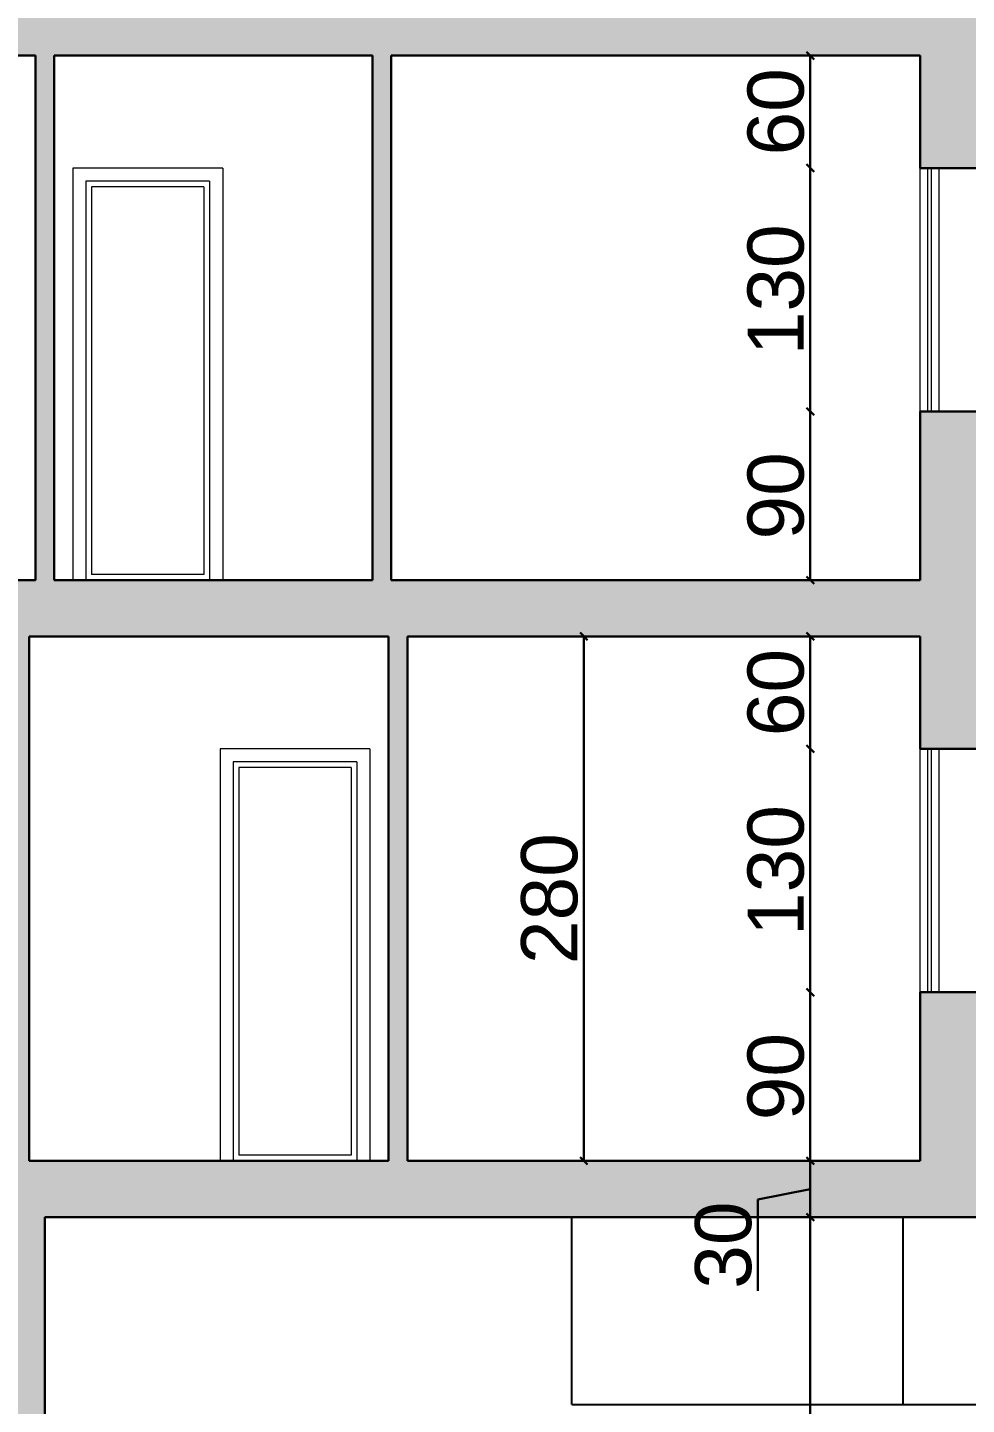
# Model space of a CAD drawing. Header units: millimetres. Extents: x 2804 to 3317, y 6834 to 7064.
# Drawn here: x 3040.17 to 3045.18, y 6993.19 to 7000.54 of the extents above; entities that cross this region are included whole.
import ezdxf

# ---------------------------------------------------------------- set-up
doc = ezdxf.new("R2010")
doc.units = ezdxf.units.MM
doc.header["$PDMODE"] = 1
for name, color, linetype, lineweight in [('cotation', 3, 'Continuous', 30), ('zin fin', 6, 'Continuous', 9), ('zin menuiserie', 150, 'Continuous', 5), ('Zin mur', 30, 'Continuous', 30)]:
    doc.layers.add(name, color=color, linetype=linetype, lineweight=lineweight)
doc.layers.add('zin hatch mur', color=8, linetype='Continuous')
doc.styles.add('ARIAL', font='arial.ttf')
doc.dimstyles.new('cotation 100', dxfattribs={"dimtxt": 0.2, "dimasz": 0.04, "dimexe": 0, "dimexo": 0, "dimgap": 0.03, "dimtad": 1, "dimdec": 0, "dimlfac": 100, "dimdsep": 46, "dimtxsty": 'ARIAL', "dimblk": 'OBLIQUE', "dimcen": 0.09, "dimse1": 1, "dimse2": 1, "dimclrd": 256, "dimclre": 256, "dimclrt": 256, "dimadec": 3, "dimazin": 2, "dimtfac": 1, "dimtdec": 0, "dimtofl": 0, "dimtmove": 1, "dimatfit": 3, "dimfxl": 0, "dimtolj": 1, "dimtzin": 0, "dimlwd": -1, "dimlwe": -1, "dimarcsym": 0})

# ---------------------------------------------------------------- blocks, each defined once
blk = doc.blocks.new('_Oblique')
at = {"color": 0, "linetype": 'ByBlock', "lineweight": -2}
blk.add_line((-0.5, -0.5), (0.5, 0.5), dxfattribs=at)
blk = doc.blocks.new('*D500')
at = {"layer": 'cotation', "transparency": 16777216}
blk.add_line((3039.6122, 6993.3875), (3039.6122, 6997.2875), dxfattribs=at)
at = {"layer": 'Defpoints', "color": 0, "transparency": 16777216}
for p in [(3039.6122, 6997.2875), (3044.9365, 6997.2875), (3040.0775, 6993.3875)]:
    blk.add_point(p, dxfattribs=at)
at = {"layer": 'cotation', "transparency": 16777216, "xscale": 0.04, "yscale": 0.04, "zscale": 0.04}
for p, rotation in [((3039.6122, 6997.2875), 90), ((3039.6122, 6993.3875), 270)]:
    blk.add_blockref('_Oblique', p, dxfattribs=dict(at, rotation=rotation))
at = {"layer": 'cotation', "transparency": 16777216, "insert": (3039.429, 6995.3375), "char_height": 0.3, "attachment_point": 5, "rotation": 90, "style": 'ARIAL'}
blk.add_mtext('\\A1;390', dxfattribs=at)
blk = doc.blocks.new('*D501')
at = {"layer": 'cotation', "transparency": 16777216}
for p, q in [((3039.414, 6997.4969), (3039.414, 6997.9854)), ((3039.6122, 6997.2875), (3039.6122, 6997.5875)), ((3039.6122, 6997.4375), (3039.414, 6997.4969))]:
    blk.add_line(p, q, dxfattribs=at)
at = {"layer": 'Defpoints', "color": 0, "transparency": 16777216}
for p in [(3039.6122, 6997.5875), (3044.9365, 6997.5875), (3044.9365, 6997.2875)]:
    blk.add_point(p, dxfattribs=at)
at = {"layer": 'cotation', "transparency": 16777216, "xscale": 0.04, "yscale": 0.04, "zscale": 0.04}
for p, rotation in [((3039.6122, 6997.5875), 90), ((3039.6122, 6997.2875), 270)]:
    blk.add_blockref('_Oblique', p, dxfattribs=dict(at, rotation=rotation))
at = {"layer": 'cotation', "transparency": 16777216, "insert": (3039.2307, 6997.7412), "char_height": 0.3, "attachment_point": 5, "rotation": 90, "style": 'ARIAL'}
blk.add_mtext('\\A1;30', dxfattribs=at)
blk = doc.blocks.new('*D502')
at = {"layer": 'cotation', "transparency": 16777216}
blk.add_line((3039.6122, 6997.5875), (3039.6122, 7000.3875), dxfattribs=at)
at = {"layer": 'Defpoints', "color": 0, "transparency": 16777216}
for p in [(3039.6122, 7000.3875), (3044.9365, 7000.3875), (3044.9365, 6997.5875)]:
    blk.add_point(p, dxfattribs=at)
at = {"layer": 'cotation', "transparency": 16777216, "xscale": 0.04, "yscale": 0.04, "zscale": 0.04}
for p, rotation in [((3039.6122, 7000.3875), 90), ((3039.6122, 6997.5875), 270)]:
    blk.add_blockref('_Oblique', p, dxfattribs=dict(at, rotation=rotation))
at = {"layer": 'cotation', "transparency": 16777216, "insert": (3039.4291, 6998.9875), "char_height": 0.3, "attachment_point": 5, "rotation": 90, "style": 'ARIAL'}
blk.add_mtext('\\A1;280', dxfattribs=at)
blk = doc.blocks.new('*D503')
at = {"layer": 'cotation', "transparency": 16777216}
for p, q in [((3039.414, 7000.5969), (3039.414, 7001.0854)), ((3039.6122, 7000.3875), (3039.6122, 7000.6875)), ((3039.6122, 7000.5375), (3039.414, 7000.5969))]:
    blk.add_line(p, q, dxfattribs=at)
at = {"layer": 'Defpoints', "color": 0, "transparency": 16777216}
for p in [(3039.6122, 7000.6875), (3044.9365, 7000.6875), (3044.9365, 7000.3875)]:
    blk.add_point(p, dxfattribs=at)
at = {"layer": 'cotation', "transparency": 16777216, "xscale": 0.04, "yscale": 0.04, "zscale": 0.04}
for p, rotation in [((3039.6122, 7000.6875), 90), ((3039.6122, 7000.3875), 270)]:
    blk.add_blockref('_Oblique', p, dxfattribs=dict(at, rotation=rotation))
at = {"layer": 'cotation', "transparency": 16777216, "insert": (3039.2307, 7000.8412), "char_height": 0.3, "attachment_point": 5, "rotation": 90, "style": 'ARIAL'}
blk.add_mtext('\\A1;30', dxfattribs=at)
blk = doc.blocks.new('*D509')
at = {"layer": 'cotation', "transparency": 16777216}
blk.add_line((3044.3493, 6994.4875), (3044.3493, 6995.3875), dxfattribs=at)
at = {"layer": 'Defpoints', "color": 0, "transparency": 16777216}
for p in [(3044.3493, 6995.3875), (3044.9365, 6995.3875), (3044.9365, 6994.4875)]:
    blk.add_point(p, dxfattribs=at)
at = {"layer": 'cotation', "transparency": 16777216, "xscale": 0.04, "yscale": 0.04, "zscale": 0.04}
for p, rotation in [((3044.3493, 6995.3875), 90), ((3044.3493, 6994.4875), 270)]:
    blk.add_blockref('_Oblique', p, dxfattribs=dict(at, rotation=rotation))
at = {"layer": 'cotation', "transparency": 16777216, "insert": (3044.1661, 6994.9375), "char_height": 0.3, "attachment_point": 5, "rotation": 90, "style": 'ARIAL'}
blk.add_mtext('\\A1;90', dxfattribs=at)
blk = doc.blocks.new('*D510')
at = {"layer": 'cotation', "transparency": 16777216}
blk.add_line((3044.3493, 6995.3875), (3044.3493, 6996.6875), dxfattribs=at)
at = {"layer": 'Defpoints', "color": 0, "transparency": 16777216}
for p in [(3044.3493, 6996.6875), (3044.9365, 6996.6875), (3044.9365, 6995.3875)]:
    blk.add_point(p, dxfattribs=at)
at = {"layer": 'cotation', "transparency": 16777216, "xscale": 0.04, "yscale": 0.04, "zscale": 0.04}
for p, rotation in [((3044.3493, 6996.6875), 90), ((3044.3493, 6995.3875), 270)]:
    blk.add_blockref('_Oblique', p, dxfattribs=dict(at, rotation=rotation))
at = {"layer": 'cotation', "transparency": 16777216, "insert": (3044.166, 6996.0375), "char_height": 0.3, "attachment_point": 5, "rotation": 90, "style": 'ARIAL'}
blk.add_mtext('\\A1;130', dxfattribs=at)
blk = doc.blocks.new('*D511')
at = {"layer": 'cotation', "transparency": 16777216}
blk.add_line((3044.3493, 6996.6875), (3044.3493, 6997.2875), dxfattribs=at)
at = {"layer": 'Defpoints', "color": 0, "transparency": 16777216}
for p in [(3044.3493, 6997.2875), (3044.9365, 6997.2875), (3044.9365, 6996.6875)]:
    blk.add_point(p, dxfattribs=at)
at = {"layer": 'cotation', "transparency": 16777216, "xscale": 0.04, "yscale": 0.04, "zscale": 0.04}
for p, rotation in [((3044.3493, 6997.2875), 90), ((3044.3493, 6996.6875), 270)]:
    blk.add_blockref('_Oblique', p, dxfattribs=dict(at, rotation=rotation))
at = {"layer": 'cotation', "transparency": 16777216, "insert": (3044.1661, 6996.9875), "char_height": 0.3, "attachment_point": 5, "rotation": 90, "style": 'ARIAL'}
blk.add_mtext('\\A1;60', dxfattribs=at)
blk = doc.blocks.new('*D512')
at = {"layer": 'cotation', "transparency": 16777216}
blk.add_line((3044.3493, 6997.5875), (3044.3493, 6998.4875), dxfattribs=at)
at = {"layer": 'Defpoints', "color": 0, "transparency": 16777216}
for p in [(3044.3493, 6998.4875), (3044.9365, 6998.4875), (3044.9365, 6997.5875)]:
    blk.add_point(p, dxfattribs=at)
at = {"layer": 'cotation', "transparency": 16777216, "xscale": 0.04, "yscale": 0.04, "zscale": 0.04}
for p, rotation in [((3044.3493, 6998.4875), 90), ((3044.3493, 6997.5875), 270)]:
    blk.add_blockref('_Oblique', p, dxfattribs=dict(at, rotation=rotation))
at = {"layer": 'cotation', "transparency": 16777216, "insert": (3044.1661, 6998.0375), "char_height": 0.3, "attachment_point": 5, "rotation": 90, "style": 'ARIAL'}
blk.add_mtext('\\A1;90', dxfattribs=at)
blk = doc.blocks.new('*D513')
at = {"layer": 'cotation', "transparency": 16777216}
blk.add_line((3044.3493, 6998.4875), (3044.3493, 6999.7875), dxfattribs=at)
at = {"layer": 'Defpoints', "color": 0, "transparency": 16777216}
for p in [(3044.3493, 6999.7875), (3044.9365, 6999.7875), (3044.9365, 6998.4875)]:
    blk.add_point(p, dxfattribs=at)
at = {"layer": 'cotation', "transparency": 16777216, "xscale": 0.04, "yscale": 0.04, "zscale": 0.04}
for p, rotation in [((3044.3493, 6999.7875), 90), ((3044.3493, 6998.4875), 270)]:
    blk.add_blockref('_Oblique', p, dxfattribs=dict(at, rotation=rotation))
at = {"layer": 'cotation', "transparency": 16777216, "insert": (3044.166, 6999.1375), "char_height": 0.3, "attachment_point": 5, "rotation": 90, "style": 'ARIAL'}
blk.add_mtext('\\A1;130', dxfattribs=at)
blk = doc.blocks.new('*D514')
at = {"layer": 'cotation', "transparency": 16777216}
blk.add_line((3044.3493, 6999.7875), (3044.3493, 7000.3875), dxfattribs=at)
at = {"layer": 'Defpoints', "color": 0, "transparency": 16777216}
for p in [(3044.3493, 7000.3875), (3044.9365, 7000.3875), (3044.9365, 6999.7875)]:
    blk.add_point(p, dxfattribs=at)
at = {"layer": 'cotation', "transparency": 16777216, "xscale": 0.04, "yscale": 0.04, "zscale": 0.04}
for p, rotation in [((3044.3493, 7000.3875), 90), ((3044.3493, 6999.7875), 270)]:
    blk.add_blockref('_Oblique', p, dxfattribs=dict(at, rotation=rotation))
at = {"layer": 'cotation', "transparency": 16777216, "insert": (3044.1661, 7000.0875), "char_height": 0.3, "attachment_point": 5, "rotation": 90, "style": 'ARIAL'}
blk.add_mtext('\\A1;60', dxfattribs=at)
blk = doc.blocks.new('*D538')
at = {"layer": 'cotation', "transparency": 16777216}
for p, q in [((3044.3493, 6994.4875), (3044.3493, 6994.1875)), ((3044.3493, 6994.3375), (3044.0689, 6994.2823)), ((3044.0689, 6994.2823), (3044.0689, 6993.7938))]:
    blk.add_line(p, q, dxfattribs=at)
at = {"layer": 'Defpoints', "color": 0, "transparency": 16777216}
for p in [(3044.9365, 6994.4875), (3044.3493, 6994.1875), (3044.6493, 6994.1875)]:
    blk.add_point(p, dxfattribs=at)
at = {"layer": 'cotation', "transparency": 16777216, "xscale": 0.04, "yscale": 0.04, "zscale": 0.04}
for p, rotation in [((3044.3493, 6994.4875), 90), ((3044.3493, 6994.1875), 270)]:
    blk.add_blockref('_Oblique', p, dxfattribs=dict(at, rotation=rotation))
at = {"layer": 'cotation', "transparency": 16777216, "insert": (3043.8856, 6994.038), "char_height": 0.3, "attachment_point": 5, "rotation": 90, "style": 'ARIAL'}
blk.add_mtext('\\A1;30', dxfattribs=at)
blk = doc.blocks.new('*D539')
at = {"layer": 'cotation', "transparency": 16777216}
blk.add_line((3044.3493, 6994.1875), (3044.3493, 6990.9875), dxfattribs=at)
at = {"layer": 'Defpoints', "color": 0, "transparency": 16777216}
for p in [(3044.6493, 6994.1875), (3044.3493, 6990.9875), (3044.9613, 6990.9875)]:
    blk.add_point(p, dxfattribs=at)
at = {"layer": 'cotation', "transparency": 16777216, "xscale": 0.04, "yscale": 0.04, "zscale": 0.04}
for p, rotation in [((3044.3493, 6994.1875), 90), ((3044.3493, 6990.9875), 270)]:
    blk.add_blockref('_Oblique', p, dxfattribs=dict(at, rotation=rotation))
at = {"layer": 'cotation', "transparency": 16777216, "insert": (3044.166, 6992.5875), "char_height": 0.3, "attachment_point": 5, "rotation": 90, "style": 'ARIAL'}
blk.add_mtext('\\A1;320', dxfattribs=at)
blk = doc.blocks.new('*D1013')
at = {"layer": 'cotation', "transparency": 16777216}
blk.add_line((3043.1403, 6997.2875), (3043.1403, 6994.4875), dxfattribs=at)
at = {"layer": 'Defpoints', "color": 0, "transparency": 16777216}
for p in [(3043.567, 6997.2875), (3043.1403, 6994.4875), (3043.567, 6994.4875)]:
    blk.add_point(p, dxfattribs=at)
at = {"layer": 'cotation', "transparency": 16777216, "xscale": 0.04, "yscale": 0.04, "zscale": 0.04}
for p, rotation in [((3043.1403, 6997.2875), 90), ((3043.1403, 6994.4875), 270)]:
    blk.add_blockref('_Oblique', p, dxfattribs=dict(at, rotation=rotation))
at = {"layer": 'cotation', "transparency": 16777216, "insert": (3042.9572, 6995.8875), "char_height": 0.3, "attachment_point": 5, "rotation": 90, "style": 'ARIAL'}
blk.add_mtext('\\A1;280', dxfattribs=at)

msp = doc.modelspace()

# ---------------------------------------------------------------- hatches: boundary and pattern name
at = {"layer": 'zin hatch mur'}
h = msp.add_hatch(color=256, dxfattribs=at)
h.dxf.hatch_style = 1
h.paths.add_polyline_path([(3054.6916, 6994.5875), (3054.6916, 6997.2875), (3059.2065, 6997.2875), (3059.2065, 6993.0375), (3058.2916, 6993.0375), (3058.2916, 6993.2097), (3057.9916, 6993.2097), (3057.9916, 6993.3819), (3057.6916, 6993.3819), (3057.6916, 6993.5541), (3057.3916, 6993.5541), (3057.3916, 6993.7263), (3057.0916, 6993.7263), (3057.0916, 6993.8986), (3056.7916, 6993.8986), (3056.7916, 6994.0708), (3056.4916, 6994.0708), (3056.4916, 6994.243), (3056.1916, 6994.243), (3056.1916, 6994.4152), (3055.8916, 6994.4152), (3055.8916, 6994.5875)], flags=16)
h.paths.add_polyline_path([(3054.6916, 6994.1875), (3055.7862, 6994.1875), (3058.2249, 6992.7875), (3059.2065, 6992.7875), (3059.2065, 6990.9875), (3054.6916, 6990.9875)], flags=16)
h.paths.add_polyline_path([(3054.4916, 6994.1875), (3054.4916, 6990.9875), (3050.5615, 6990.9875), (3050.5615, 6994.1875)], flags=16)
h.paths.add_polyline_path([(3042.0975, 6994.4875), (3040.1775, 6994.4875), (3040.1775, 6997.2875), (3042.0975, 6997.2875)], flags=16)
h.paths.add_polyline_path([(3042.0115, 6997.5875), (3040.3115, 6997.5875), (3040.3115, 7000.3875), (3042.0115, 7000.3875)], flags=16)
h.paths.add_polyline_path([(3042.0115, 7000.6875), (3040.3115, 7000.6875), (3040.3115, 7003.4875), (3042.0115, 7003.4875)], flags=16)
h.paths.add_polyline_path([(3040.1615, 6993.0875), (3040.1615, 6990.9875), (3035.5874, 6990.9875), (3035.5874, 6993.0875)], flags=16)
h.paths.add_polyline_path([(3042.0115, 7003.7875), (3040.3115, 7003.7875), (3040.3115, 7006.5875), (3042.0115, 7006.5875)], flags=16)
edge = h.paths.add_edge_path()
edge.add_line((3040.0775, 6993.3875), (3035.2041, 6993.3875))
edge.add_line((3035.2041, 6993.3875), (3035.2041, 6990.2375))
edge.add_line((3035.2041, 6990.2375), (3059.5412, 6990.2375))
edge.add_line((3059.5412, 6990.2375), (3059.5412, 6998.1875))
edge.add_line((3059.5412, 6998.1875), (3059.2067, 6998.15))
edge.add_line((3059.2067, 6998.15), (3059.2067, 6998.0754))
edge.add_line((3059.2067, 6998.0754), (3059.2567, 6998.0754))
edge.add_arc((3059.2917, 6998.0754), 0.035, 90, 180, ccw=False)
edge.add_line((3059.2917, 6998.1104), (3059.2917, 6998.0754))
edge.add_line((3059.2917, 6998.0754), (3059.3817, 6998.0754))
edge.add_line((3059.3817, 6998.0754), (3059.3817, 6997.5875))
edge.add_line((3059.3817, 6997.5875), (3054.6011, 6997.5875))
edge.add_line((3054.6011, 6997.5875), (3054.6011, 6998.0754))
edge.add_line((3054.6011, 6998.0754), (3054.6911, 6998.0754))
edge.add_line((3054.6911, 6998.0754), (3054.6911, 6998.1104))
edge.add_arc((3054.6911, 6998.0754), 0.035, 0, 90, ccw=False)
edge.add_line((3054.7261, 6998.0754), (3054.7761, 6998.0754))
edge.add_line((3054.7761, 6998.0754), (3054.7761, 6998.15))
edge.add_line((3054.7761, 6998.15), (3054.4416, 6998.1875))
edge.add_line((3054.4416, 6998.1875), (3054.4416, 6994.4875))
edge.add_line((3054.4416, 6994.4875), (3049.3946, 6994.4875))
edge.add_line((3049.3946, 6994.4875), (3049.3946, 6994.5875))
edge.add_line((3049.3946, 6994.5875), (3049.1946, 6994.5875))
edge.add_line((3049.1946, 6994.5875), (3049.1946, 6994.1875))
edge.add_line((3049.1946, 6994.1875), (3050.4615, 6994.1875))
edge.add_line((3050.4615, 6994.1875), (3050.4615, 6990.9875))
edge.add_line((3050.4615, 6990.9875), (3040.2615, 6990.9875))
edge.add_line((3040.2615, 6990.9875), (3040.2615, 6994.1875))
edge.add_line((3040.2615, 6994.1875), (3048.1946, 6994.1875))
edge.add_line((3048.1946, 6994.1875), (3048.1946, 6995.1875))
edge.add_line((3048.1946, 6995.1875), (3049.3946, 6995.1875))
edge.add_line((3049.3946, 6995.1875), (3049.3946, 6995.3375))
edge.add_line((3049.3946, 6995.3375), (3047.8946, 6995.3375))
edge.add_line((3047.8946, 6995.3375), (3047.8946, 6995.2375))
edge.add_line((3047.8946, 6995.2375), (3047.9946, 6995.2375))
edge.add_line((3047.9946, 6995.2375), (3047.9946, 6994.4875))
edge.add_line((3047.9946, 6994.4875), (3045.3865, 6994.4875))
edge.add_line((3045.3865, 6994.4875), (3045.3865, 6995.2375))
edge.add_line((3045.3865, 6995.2375), (3045.4865, 6995.2375))
edge.add_line((3045.4865, 6995.2375), (3045.4865, 6995.3375))
edge.add_line((3045.4865, 6995.3375), (3045.2865, 6995.3375))
edge.add_line((3045.2865, 6995.3375), (3045.2865, 6995.3875))
edge.add_line((3045.2865, 6995.3875), (3044.9365, 6995.3875))
edge.add_line((3044.9365, 6995.3875), (3044.9365, 6994.4875))
edge.add_line((3044.9365, 6994.4875), (3042.1975, 6994.4875))
edge.add_line((3042.1975, 6994.4875), (3042.1975, 6997.2875))
edge.add_line((3042.1975, 6997.2875), (3044.9365, 6997.2875))
edge.add_line((3044.9365, 6997.2875), (3044.9365, 6996.6875))
edge.add_line((3044.9365, 6996.6875), (3045.2865, 6996.6875))
edge.add_line((3045.2865, 6996.6875), (3045.2865, 6998.4875))
edge.add_line((3045.2865, 6998.4875), (3044.9365, 6998.4875))
edge.add_line((3044.9365, 6998.4875), (3044.9365, 6997.5875))
edge.add_line((3044.9365, 6997.5875), (3042.1115, 6997.5875))
edge.add_line((3042.1115, 6997.5875), (3042.1115, 7000.3875))
edge.add_line((3042.1115, 7000.3875), (3044.9365, 7000.3875))
edge.add_line((3044.9365, 7000.3875), (3044.9365, 6999.7875))
edge.add_line((3044.9365, 6999.7875), (3045.2865, 6999.7875))
edge.add_line((3045.2865, 6999.7875), (3045.2865, 7001.5875))
edge.add_line((3045.2865, 7001.5875), (3044.9365, 7001.5875))
edge.add_line((3044.9365, 7001.5875), (3044.9365, 7000.6875))
edge.add_line((3044.9365, 7000.6875), (3042.1115, 7000.6875))
edge.add_line((3042.1115, 7000.6875), (3042.1115, 7003.4875))
edge.add_line((3042.1115, 7003.4875), (3044.9365, 7003.4875))
edge.add_line((3044.9365, 7003.4875), (3044.9365, 7002.8875))
edge.add_line((3044.9365, 7002.8875), (3045.2865, 7002.8875))
edge.add_line((3045.2865, 7002.8875), (3045.2865, 7004.6875))
edge.add_line((3045.2865, 7004.6875), (3044.9365, 7004.6875))
edge.add_line((3044.9365, 7004.6875), (3044.9365, 7003.7875))
edge.add_line((3044.9365, 7003.7875), (3042.1115, 7003.7875))
edge.add_line((3042.1115, 7003.7875), (3042.1115, 7006.5875))
edge.add_line((3042.1115, 7006.5875), (3044.9365, 7006.5875))
edge.add_line((3044.9365, 7006.5875), (3044.9365, 7005.9875))
edge.add_line((3044.9365, 7005.9875), (3045.2865, 7005.9875))
edge.add_line((3045.2865, 7005.9875), (3045.2865, 7008.0875))
edge.add_line((3045.2865, 7008.0875), (3044.9519, 7008.05))
edge.add_line((3044.9519, 7008.05), (3044.9519, 7007.9754))
edge.add_line((3044.9519, 7007.9754), (3045.0019, 7007.9754))
edge.add_arc((3045.0369, 7007.9754), 0.035, 90, 180, ccw=False)
edge.add_line((3045.0369, 7008.0104), (3045.0369, 7007.9754))
edge.add_line((3045.0369, 7007.9754), (3045.1269, 7007.9754))
edge.add_line((3045.1269, 7007.9754), (3045.1269, 7006.8875))
edge.add_line((3045.1269, 7006.8875), (3035.3636, 7006.8875))
edge.add_line((3035.3636, 7006.8875), (3035.3636, 7007.9754))
edge.add_line((3035.3636, 7007.9754), (3035.4536, 7007.9754))
edge.add_line((3035.4536, 7007.9754), (3035.4536, 7008.0104))
edge.add_arc((3035.4536, 7007.9754), 0.035, 0, 90, ccw=False)
edge.add_line((3035.4886, 7007.9754), (3035.5386, 7007.9754))
edge.add_line((3035.5386, 7007.9754), (3035.5386, 7008.05))
edge.add_line((3035.5386, 7008.05), (3035.2041, 7008.0875))
edge.add_line((3035.2041, 7008.0875), (3035.2041, 7006.5875))
edge.add_line((3035.2041, 7006.5875), (3040.2115, 7006.5875))
edge.add_line((3040.2115, 7006.5875), (3040.2115, 7003.7875))
edge.add_line((3040.2115, 7003.7875), (3035.9041, 7003.7875))
edge.add_line((3035.9041, 7003.7875), (3035.9041, 7003.8875))
edge.add_line((3035.9041, 7003.8875), (3035.6541, 7003.8875))
edge.add_line((3035.6541, 7003.8875), (3035.6541, 7003.4875))
edge.add_line((3035.6541, 7003.4875), (3040.2115, 7003.4875))
edge.add_line((3040.2115, 7003.4875), (3040.2115, 7000.6875))
edge.add_line((3040.2115, 7000.6875), (3035.9041, 7000.6875))
edge.add_line((3035.9041, 7000.6875), (3035.9041, 7000.7875))
edge.add_line((3035.9041, 7000.7875), (3035.6541, 7000.7875))
edge.add_line((3035.6541, 7000.7875), (3035.6541, 7000.3875))
edge.add_line((3035.6541, 7000.3875), (3040.2115, 7000.3875))
edge.add_line((3040.2115, 7000.3875), (3040.2115, 6997.5875))
edge.add_line((3040.2115, 6997.5875), (3035.9041, 6997.5875))
edge.add_line((3035.9041, 6997.5875), (3035.9041, 6997.6875))
edge.add_line((3035.9041, 6997.6875), (3035.6541, 6997.6875))
edge.add_line((3035.6541, 6997.6875), (3035.6541, 6997.2875))
edge.add_line((3035.6541, 6997.2875), (3040.0775, 6997.2875))
edge.add_line((3040.0775, 6997.2875), (3040.0775, 6993.3875))

# ---------------------------------------------------------------- linework, layer by layer
at = {"layer": 'zin fin'}
for p, q in [((3041.2115, 6999.7875), (3040.4115, 6999.7875)), ((3040.4115, 6999.7875), (3040.4115, 6997.5875)), ((3041.2115, 6999.7875), (3041.2115, 6997.5875)), ((3041.1415, 6999.7175), (3040.4815, 6999.7175)), ((3040.4815, 6999.7175), (3040.4815, 6997.5875)), ((3041.1415, 6999.7175), (3041.1415, 6997.5875)), ((3041.1115, 6999.6875), (3040.5115, 6999.6875)), ((3040.5115, 6999.6875), (3040.5115, 6997.6175)), ((3041.1115, 6999.6875), (3041.1115, 6997.6175)), ((3041.1115, 6997.6175), (3040.5115, 6997.6175)), ((3041.9975, 6996.6875), (3041.1975, 6996.6875)), ((3041.1975, 6996.6875), (3041.1975, 6994.4875)), ((3041.9975, 6996.6875), (3041.9975, 6994.4875)), ((3041.9275, 6996.6175), (3041.2675, 6996.6175)), ((3041.2675, 6996.6175), (3041.2675, 6994.4875)), ((3041.9275, 6996.6175), (3041.9275, 6994.4875)), ((3041.8975, 6996.5875), (3041.2975, 6996.5875)), ((3041.2975, 6996.5875), (3041.2975, 6994.5175)), ((3041.8975, 6996.5875), (3041.8975, 6994.5175)), ((3041.8975, 6994.5175), (3041.2975, 6994.5175))]:
    msp.add_line(p, q, dxfattribs=at)
at = {"layer": 'zin hatch mur'}
for p, q in [((3043.0766, 6993.1875), (3043.0766, 6994.1875)), ((3044.8444, 6993.1875), (3044.8444, 6994.1875)), ((3043.0766, 6993.1875), (3046.4248, 6993.1875))]:
    msp.add_line(p, q, dxfattribs=at)
at = {"layer": 'zin menuiserie'}
for p, q in [((3044.9365, 6998.4875), (3044.9365, 6999.7875)), ((3044.9765, 6998.4875), (3044.9765, 6999.7875)), ((3044.9965, 6998.4875), (3044.9965, 6999.7875)), ((3045.0365, 6998.4875), (3045.0365, 6999.7875)), ((3044.9365, 6995.3875), (3044.9365, 6996.6875)), ((3044.9765, 6995.3875), (3044.9765, 6996.6875)), ((3044.9965, 6995.3875), (3044.9965, 6996.6875)), ((3045.0365, 6995.3875), (3045.0365, 6996.6875))]:
    msp.add_line(p, q, dxfattribs=at)
at = {"layer": 'Zin mur'}
for p, q in [((3035.6541, 7000.3875), (3040.2115, 7000.3875)), ((3040.2115, 6997.5875), (3040.2115, 7000.3875)), ((3040.3115, 7000.3875), (3042.0115, 7000.3875)), ((3040.3115, 6997.5875), (3040.3115, 7000.3875)), ((3042.0115, 6997.5875), (3042.0115, 7000.3875)), ((3042.1115, 7000.3875), (3044.9365, 7000.3875)), ((3042.1115, 6997.5875), (3042.1115, 7000.3875)), ((3044.9365, 6999.7875), (3044.9365, 7000.3875)), ((3044.9365, 6999.7875), (3045.2865, 6999.7875)), ((3044.9365, 6998.4875), (3045.2865, 6998.4875)), ((3044.9365, 6997.5875), (3044.9365, 6998.4875)), ((3035.9041, 6997.5875), (3040.2115, 6997.5875)), ((3040.3115, 6997.5875), (3042.0115, 6997.5875)), ((3042.1115, 6997.5875), (3044.9365, 6997.5875)), ((3040.1775, 6997.2875), (3042.0975, 6997.2875)), ((3040.1775, 6994.4875), (3040.1775, 6997.2875)), ((3042.0975, 6994.4875), (3042.0975, 6997.2875)), ((3042.1975, 6997.2875), (3044.9365, 6997.2875)), ((3042.1975, 6994.4875), (3042.1975, 6997.2875)), ((3044.9365, 6996.6875), (3044.9365, 6997.2875)), ((3044.9365, 6996.6875), (3045.2865, 6996.6875)), ((3044.9365, 6995.3875), (3045.2865, 6995.3875)), ((3044.9365, 6994.4875), (3044.9365, 6995.3875)), ((3040.1775, 6994.4875), (3042.0975, 6994.4875)), ((3042.1975, 6994.4875), (3044.9365, 6994.4875)), ((3040.2615, 6994.1875), (3048.1946, 6994.1875)), ((3040.2615, 6990.9875), (3040.2615, 6994.1875))]:
    msp.add_line(p, q, dxfattribs=at)

# ---------------------------------------------------------------- dimensions: what is measured, and where the dimension line sits
at = {"layer": 'cotation'}
for base, p1, p2, picture, middle in [((3039.6122, 7000.6875), (3044.9365, 7000.3875), (3044.9365, 7000.6875), '*D503', (3039.2307, 7000.6269)), ((3039.6122, 7000.3875), (3044.9365, 6997.5875), (3044.9365, 7000.3875), '*D502', (3039.4291, 6998.9875)), ((3044.3493, 7000.3875), (3044.9365, 6999.7875), (3044.9365, 7000.3875), '*D514', (3044.1661, 7000.0875)), ((3044.3493, 6999.7875), (3044.9365, 6998.4875), (3044.9365, 6999.7875), '*D513', (3044.166, 6999.1375)), ((3044.3493, 6998.4875), (3044.9365, 6997.5875), (3044.9365, 6998.4875), '*D512', (3044.1661, 6998.0375)), ((3039.6122, 6997.5875), (3044.9365, 6997.2875), (3044.9365, 6997.5875), '*D501', (3039.2307, 6997.5269)), ((3039.6122, 6997.2875), (3040.0775, 6993.3875), (3044.9365, 6997.2875), '*D500', (3039.429, 6995.3375)), ((3043.1403, 6994.4875), (3043.567, 6997.2875), (3043.567, 6994.4875), '*D1013', (3042.9572, 6995.8875)), ((3044.3493, 6997.2875), (3044.9365, 6996.6875), (3044.9365, 6997.2875), '*D511', (3044.1661, 6996.9875)), ((3044.3493, 6996.6875), (3044.9365, 6995.3875), (3044.9365, 6996.6875), '*D510', (3044.166, 6996.0375)), ((3044.3493, 6995.3875), (3044.9365, 6994.4875), (3044.9365, 6995.3875), '*D509', (3044.1661, 6994.9375)), ((3044.3493, 6990.9875), (3044.6493, 6994.1875), (3044.9613, 6990.9875), '*D539', (3044.166, 6992.5875))]:
    dim = msp.add_linear_dim(base=base, p1=p1, p2=p2, angle=90, dimstyle='cotation 100', override={"dimtxt": 0.3}, dxfattribs=at)
    dim.commit()
    dim.dimension.update_dxf_attribs({"geometry": picture, "text_midpoint": middle})
dim = msp.add_linear_dim(base=(3044.3493, 6994.1875), p1=(3044.9365, 6994.4875), p2=(3044.6493, 6994.1875), angle=90, dimstyle='cotation 100', override={"dimtxt": 0.3}, dxfattribs=at)
dim.commit()
dim.dimension.update_dxf_attribs({"geometry": '*D538', "text_midpoint": (3044.0689, 6994.2523), "dimtype": 128})

doc.saveas('drawing.dxf')
